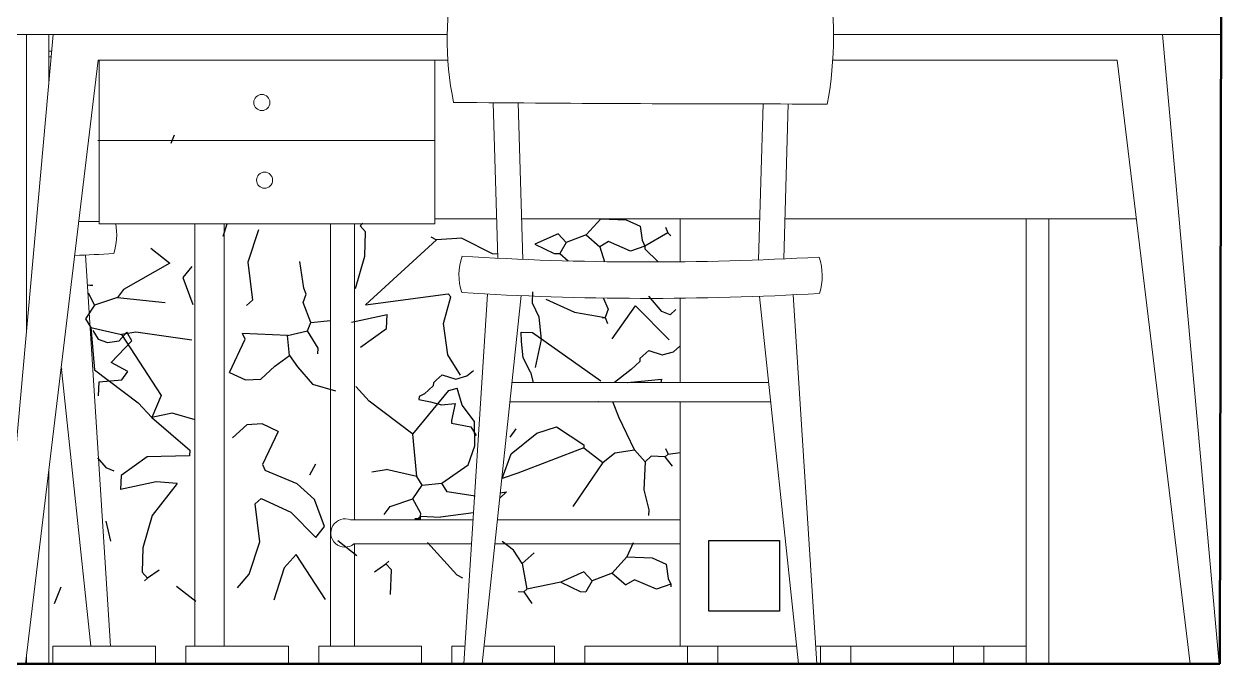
# Model space of a CAD drawing. Header units: inches. Extents: x 2960 to 8891, y 1487 to 4457.
# Drawn here: x 7967.2 to 8103.2, y 2733.4 to 2805.9 of the extents above; entities that cross this region are included whole.
import ezdxf

# ---------------------------------------------------------------- set-up
doc = ezdxf.new("R2010")
doc.units = ezdxf.units.IN
doc.header["$MEASUREMENT"] = 0
doc.layers.add('A-FURN', color=8, linetype='Continuous', lineweight=20)
doc.layers.add('A-WALL-FULL', color=7, linetype='Continuous', lineweight=50)
doc.layers.add('lavatrice', color=251, linetype='Continuous')
doc.layers.add('VERDE_siepe', color=96, linetype='Continuous')

msp = doc.modelspace()

# ---------------------------------------------------------------- linework, layer by layer
at = {"layer": 'A-FURN'}
for p, q in [((7970.452224270617, 2804.736905653164), (7964.030767770902, 2733.40505281881)), ((7967.429973604761, 2802.194237820646), (7967.429973604761, 2804.713778933593)), ((7969.979973604761, 2802.194237820647), (7969.979973604761, 2804.713778933593)), ((8096.205703809121, 2804.733947988181), (8102.626894052832, 2733.405052818812)), ((7967.311049861922, 2733.405052818811), (7975.568627805803, 2801.814801912376)), ((7967.429973604761, 2783.878380818424), (7967.429973604761, 2802.194237820647)), ((7969.979973604762, 2799.49097507663), (7969.979973604761, 2802.194237820647)), ((7975.568627805803, 2801.814801912376), (8015.20172052067, 2801.814801912376)), ((7975.67108378417, 2801.729001851192), (7975.67108378417, 2783.278989434958)), ((8013.72095495643, 2783.278989434958), (8013.72095495643, 2801.729001851192)), ((8091.089300273934, 2801.811844246958), (8058.838111809748, 2801.811844246958)), ((8099.346521205091, 2733.405052818812), (8091.089300273934, 2801.811844246958)), ((8020.33919544886, 2797.000583297855), (8020.863098875027, 2779.38343423514)), ((8023.182230609462, 2796.978083742517), (8023.70651207188, 2779.251863400158)), ((8050.425367655011, 2779.188780923335), (8050.949419008411, 2796.860063650086)), ((8053.27636349153, 2779.304646979989), (8053.788975139867, 2796.857258136284)), ((7975.526344283031, 2792.705214073781), (8013.72095495643, 2792.705214073781)), ((7967.429973604761, 2771.164656158843), (7967.429973604761, 2783.878380818424)), ((7975.676480300826, 2783.534344940724), (7973.37880314899, 2783.534344940724)), ((7975.67108378417, 2783.278989434958), (8013.72095495643, 2783.278989434958)), ((8001.918028343875, 2783.278989434958), (8001.918028343875, 2735.4075877077)), ((8004.619155614349, 2783.278989434958), (8004.619155614349, 2749.720054283751)), ((8013.699064039474, 2783.833124664071), (8020.730772807239, 2783.833124664071)), ((8023.571013905392, 2783.833124664072), (8050.563098155995, 2783.833124664071)), ((8053.408614493356, 2783.833124664071), (8093.217888738263, 2783.833124664071)), ((8080.773473604761, 2783.833124664071), (8080.773473604761, 2733.405052818811)), ((8083.32347360476, 2783.833124664072), (8083.32347360476, 2733.40505281881)), ((7974.141237794243, 2779.734390872577), (7976.976479772262, 2735.4075877077)), ((8019.708652933185, 2775.32701335424), (8017.027230095963, 2733.405052818812)), ((8019.099257919144, 2733.405052818811), (8023.516324236291, 2775.139075810395)), ((8054.344266530677, 2775.224085373605), (8057.019105862988, 2733.405052818811)), ((8054.942767802055, 2733.405052818811), (8050.536595227572, 2775.036147829775)), ((7974.747804817551, 2735.4075877077), (7971.386407262393, 2767.167274517177)), ((7971.34381141701, 2766.814390037629), (7971.465243267789, 2766.814390037629)), ((8022.488473861697, 2765.2964864751), (8051.55215668526, 2765.2964864751)), ((8022.264906522936, 2763.11805490905), (8051.836861796406, 2763.11805490905)), ((7969.979973604761, 2733.40505281881), (7969.979973604761, 2755.515701345333)), ((8004.164310458547, 2749.720054283751), (8018.070774266099, 2749.720054283751)), ((8020.826013172275, 2749.720054283751), (8041.523593579528, 2749.720054283751)), ((8004.548662753525, 2747.007233821624), (8017.897256170869, 2747.007233821625)), ((8004.619155614353, 2747.007233821624), (8004.619155614349, 2735.4075877077)), ((8020.538892328686, 2747.007233821623), (8041.523593579528, 2747.007233821624)), ((7967.429973604761, 2733.40505281881), (7967.429973604761, 2734.390274328574)), ((7982.076137851996, 2735.4075877077), (7970.425729484807, 2735.4075877077)), ((7970.425729484807, 2733.405052818811), (7970.425729484807, 2735.4075877077)), ((7976.980341822629, 2735.407978248696), (7974.745913260727, 2735.407978248696)), ((7982.076137851996, 2733.405052818811), (7982.076137851996, 2735.4075877077)), ((7997.153897030614, 2735.4075877077), (7985.503488663424, 2735.4075877077)), ((7985.503488663424, 2733.405052818811), (7985.503488663424, 2735.4075877077)), ((7997.153897030614, 2733.405052818811), (7997.153897030614, 2735.4075877077)), ((8012.23165534767, 2735.4075877077), (8000.581246980481, 2735.4075877077)), ((8000.581246980481, 2733.405052818811), (8000.581246980481, 2735.4075877077)), ((8004.619155614353, 2735.4075877077), (8001.918028343875, 2735.4075877077)), ((8012.23165534767, 2733.405052818811), (8012.23165534767, 2735.4075877077)), ((8015.659006159098, 2733.405052818811), (8015.659006159098, 2735.4075877077)), ((8017.155316729193, 2735.4075877077), (8015.659006159098, 2735.4075877077)), ((8027.309414526288, 2735.4075877077), (8019.311203204372, 2735.4075877077)), ((8027.309414526288, 2733.405052818811), (8027.309414526288, 2735.4075877077)), ((8042.387173704905, 2735.4075877077), (8030.736765337715, 2735.4075877077)), ((8030.736765337715, 2733.405052818811), (8030.736765337715, 2735.4075877077)), ((8042.387173704905, 2733.405052818811), (8042.387173704905, 2735.4075877077)), ((8045.814523654801, 2733.405052818811), (8045.814523654801, 2735.4075877077)), ((8054.730822516816, 2735.4075877077), (8045.814523654801, 2735.4075877077)), ((8057.464932021991, 2735.4075877077), (8056.891019229752, 2735.4075877077)), ((8057.464932021991, 2733.405052818811), (8057.464932021991, 2735.4075877077)), ((8072.542691200579, 2735.4075877077), (8060.892282833389, 2735.4075877077)), ((8060.892282833389, 2733.405052818811), (8060.892282833389, 2735.4075877077)), ((8072.542691200579, 2733.405052818811), (8072.542691200579, 2735.4075877077)), ((8075.970042011977, 2733.405052818811), (8075.970042011977, 2735.4075877077)), ((8080.773473604761, 2735.4075877077), (8075.970042011977, 2735.4075877077)), ((7982.076137851996, 2733.405052818811), (7970.425729484807, 2733.405052818811)), ((7997.153897030614, 2733.405052818811), (7985.503488663366, 2733.405052818811)), ((8012.23165534767, 2733.405052818811), (8000.581246980481, 2733.405052818811)), ((8027.309414526288, 2733.405052818811), (8015.659006159098, 2733.405052818811)), ((8042.387173704905, 2733.405052818811), (8030.736765337715, 2733.405052818811)), ((8057.464932021991, 2733.405052818811), (8045.814523654772, 2733.405052818811)), ((8072.542691200579, 2733.405052818811), (8060.892282833389, 2733.405052818811))]:
    msp.add_line(p, q, dxfattribs=at)
at = {"layer": 'A-FURN', "lineweight": 0}
for p, q in [((7969.979973604761, 2802.194237820647), (7970.223327498264, 2802.194237820646)), ((7986.537192221023, 2735.4075877077), (7986.537192221023, 2783.278989434958)), ((7986.537192221023, 2783.278989434958), (7986.537192221023, 2735.4075877077)), ((7989.830897638607, 2735.4075877077), (7989.830897638607, 2783.278989434958)), ((7989.830897638607, 2735.4075877077), (7989.830897638607, 2783.278989434958)), ((7989.830897638607, 2735.4075877077), (7986.537192221023, 2735.4075877077)), ((7986.537192221023, 2735.4075877077), (7989.830897638607, 2735.4075877077))]:
    msp.add_line(p, q, dxfattribs=at)
at = {"layer": 'A-FURN'}
for points in [[(8016.040233192928, 2812.162672143723), (8058.21409192085, 2812.162672143723, -0.09295887141358118), (8058.21409192085, 2796.852564722392, -0.002126330798961879), (8015.860003050793, 2797.032683144002, -0.109257153730986), (8016.040233192928, 2812.162672143723, -0.2762669774932613)], [(7970.279939772839, 2802.82310736741, -1.411047394587128e-05), (7969.979973604761, 2802.823566877876, -1.411047394587128e-05)], [(7977.549621034284, 2783.278989434958, -0.1236410340744244), (7977.335676768609, 2779.918400762514)], [(8016.824192672208, 2779.605679719705, 0.1627865858964156), (8016.770237588354, 2775.497196043195, 0.8922771218280137)], [(8057.283498214681, 2779.504986170046, -0.1627865858964156), (8057.337453298534, 2775.396502493508, -0.8922771218280137)]]:
    msp.add_lwpolyline(points, format="xyb", dxfattribs=at)
for points in [[(8015.125015247777, 2804.713778933593), (7962.683711798067, 2804.713778933593), (7962.683711798067, 2807.620486847185), (8015.289433015912, 2807.620486847185)], [(8102.853466511178, 2804.713778933593), (8058.925185369681, 2804.713778933593)], [(8041.523593579528, 2778.972885073224), (8041.523593579528, 2783.833124664071)], [(8041.523593579528, 2765.2964864751), (8041.523593579528, 2774.850879367494)], [(8054.730822516816, 2735.4075877077), (8041.523593579528, 2735.4075877077), (8041.523593579528, 2763.11805490905)], [(8080.773473604761, 2735.4075877077), (8056.891019229752, 2735.4075877077)]]:
    msp.add_lwpolyline(points, dxfattribs=at)
for centre in [(7994.116714354043, 2797.020680116482), (7994.430036619117, 2788.223893139023)]:
    msp.add_circle(centre, 0.9130106988986335, dxfattribs=at)
for centre, radius, start, end in [((7956.586413757625, 3139.695431186823), 360.3801422793624, 272.5941129615409, 273.2965003677339), ((8037.858538198237, 3116.628900179041), 337.6759055190157, 266.4199796135994, 273.2965003677339), ((8037.8954104275, 3112.507292685978), 337.6759055190157, 266.4199796135994, 273.2965003677339), ((8003.531999638222, 2748.24683077194), 1.603185731366, 66.77088235972688, 309.3571033198131)]:
    msp.add_arc(centre, radius, start, end, dxfattribs=at)
at = {"layer": 'A-WALL-FULL'}
for p, q in [((8102.698209557813, 2733.405052818811), (8103.188711798066, 2958.690227818809)), ((7860.406565501951, 2733.405052818811), (8102.698209557814, 2733.405052818811)), ((8102.698209557813, 2733.405052818811), (8102.698209557813, 2733.405052818811))]:
    msp.add_line(p, q, dxfattribs=at)
at = {"layer": 'lavatrice'}
msp.add_lwpolyline([(8044.793979536793, 2739.407587707698), (8044.793979536793, 2747.407587707698), (8052.793979536793, 2747.407587707698), (8052.793979536793, 2739.407587707698)], close=True, dxfattribs=at)
at = {"layer": 'VERDE_siepe'}
for p, q in [((7984.174388212603, 2793.327277010673), (7983.813033508297, 2792.384182160009)), ((7989.748457365888, 2781.897358782839), (7990.197768497215, 2783.278989434958)), ((8005.246462959258, 2783.049117949459), (8005.579072974608, 2783.353913200046)), ((8032.558703056435, 2783.857255930476), (8030.879855227526, 2782.012729779048)), ((8032.558703056435, 2783.857255930476), (8035.429790885784, 2783.732076843752)), ((8035.429790885784, 2783.732076843752), (8036.997370066398, 2783.025112592166)), ((7993.720381234118, 2782.592803864553), (7992.535702392939, 2778.949919266934)), ((8005.856970850917, 2782.382947013206), (8005.246462959258, 2783.049117949459)), ((8005.773452756475, 2779.602827475598), (8005.856970850917, 2782.382947013206)), ((8027.690076206505, 2782.151803763687), (8025.08205842461, 2780.987370142788)), ((8027.690076206505, 2782.151803763687), (8028.605380565816, 2781.153050725452)), ((8030.879855227526, 2782.012729779048), (8028.605380565816, 2781.153050725452)), ((8030.879855227526, 2782.012729779048), (8032.419628028627, 2780.667452983721)), ((8036.997370066398, 2783.025112592166), (8037.246503489485, 2781.415851662272)), ((8040.159317565107, 2782.247699193586), (8037.537363158903, 2780.763617350358)), ((8039.868457895689, 2782.899933505413), (8040.159317565107, 2782.247699193586)), ((8040.464113858863, 2781.915113103971), (8040.159317565107, 2782.247699193586)), ((8013.917347354363, 2781.474150213051), (8005.880009542409, 2774.108412617136)), ((8013.292902838279, 2781.820672926975), (8013.917347354363, 2781.474150213051)), ((8016.802334069202, 2781.667662144132), (8013.917347354363, 2781.474150213051)), ((8016.802334069202, 2781.667662144132), (8020.241288065838, 2779.920280272536)), ((8025.08205842461, 2780.987370142788), (8027.274037450392, 2779.932950246281)), ((8028.605380565816, 2781.153050725452), (8027.911419833705, 2779.905160450393)), ((8033.404486168947, 2781.264066151331), (8032.419628028627, 2780.667452983721)), ((8032.419628028627, 2780.667452983721), (8032.948302183692, 2778.98869707762)), ((8035.915160374003, 2780.195751183043), (8033.404486168947, 2781.264066151331)), ((8037.537363158903, 2780.763617350358), (8035.915160374003, 2780.195751183043)), ((8037.246503489485, 2781.415851662272), (8037.537363158903, 2780.763617350358)), ((8037.537363158903, 2780.763617350358), (8037.523468260988, 2780.444926158716)), ((7981.515332298106, 2780.513588438584), (7983.679500546728, 2778.821763102244)), ((8004.733916106212, 2775.957933515444), (8005.773452756475, 2779.602827475598)), ((8020.241288065838, 2779.920280272536), (8020.879627479808, 2779.892448750283)), ((8027.274037450392, 2779.932950246281), (8027.911419833705, 2779.905160450393)), ((8027.911419833705, 2779.905160450393), (8028.825049789968, 2779.073847994563)), ((8037.523468260988, 2780.444926158716), (8039.059014894818, 2778.955128583158)), ((7983.679500546728, 2778.821763102244), (7978.435587572763, 2775.853595602052)), ((7986.18807858853, 2778.446263000822), (7985.175450764407, 2777.212270568113)), ((7992.535702392939, 2778.949919266934), (7993.053966330001, 2774.630812627106)), ((7998.865586746266, 2775.976069120532), (7998.408735916877, 2779.001374841161)), ((7985.175450764407, 2777.212270568113), (7986.308749884731, 2774.147371897433)), ((7974.357605441362, 2776.354043186048), (7974.621405762111, 2776.340149331302)), ((7974.414786830283, 2775.457664451886), (7975.162355711349, 2774.078608375438)), ((7974.621405762111, 2776.340149331302), (7974.941077910145, 2776.326211663795)), ((7978.435587572763, 2775.853595602052), (7977.756482756799, 2774.924354618432)), ((7998.796145976303, 2774.38045427979), (7999.156539662406, 2775.323591030627)), ((7999.156539662406, 2775.323591030627), (7998.865703918753, 2775.975824299402)), ((8005.880005380939, 2774.108408803341), (8015.247507098145, 2775.343763159081)), ((8015.247507098145, 2775.343763159081), (8015.553218696106, 2775.010178312414)), ((8024.789973657098, 2774.288159890845), (8024.845594975239, 2775.563881688186)), ((7975.162355711349, 2774.078608375438), (7974.135832989312, 2772.525924751086)), ((7977.756482756799, 2774.924354618432), (7975.162355711349, 2774.078608375438)), ((7977.756482756799, 2774.924354618432), (7983.165139221019, 2774.369240834511)), ((7992.387836946335, 2774.021257778355), (7993.053966330001, 2774.630812627106)), ((7999.655805091708, 2772.105980487383), (7998.796145976303, 2774.38045427979)), ((8014.71934459389, 2771.987320610077), (8015.553218696106, 2775.010178312414)), ((8025.561918125968, 2772.715784875897), (8024.789973657098, 2774.288159890845)), ((8026.305483880031, 2774.742571508092), (8029.572518308603, 2773.284527243568)), ((8032.807609095311, 2774.897441815194), (8033.389366346804, 2773.593934383464)), ((8033.822292517332, 2770.254569735773), (8036.479924442901, 2773.982670507265)), ((8036.479924442901, 2773.982670507265), (8040.274604589868, 2770.12700527166)), ((8039.451194215348, 2773.32963941181), (8038.00506890651, 2775.090469839214)), ((7974.135832989312, 2772.525924751086), (7974.732445983056, 2771.541062623163)), ((8004.273654538512, 2772.134031653799), (8008.324713649708, 2773.006159993749)), ((8008.255197607548, 2771.411750992369), (8008.324713649708, 2773.006159993749)), ((8025.833870483722, 2770.187126654363), (8025.561918125968, 2772.715784875897)), ((8029.572518308603, 2773.284527243568), (8033.028948734907, 2772.650798675767)), ((8032.710261530869, 2772.664693399815), (8033.028948734907, 2772.650798675767)), ((8033.389366346804, 2773.593934383464), (8033.028948734907, 2772.650798675767)), ((8033.028948734907, 2772.650798675767), (8033.319808404354, 2771.998564363852)), ((8040.394288022813, 2772.96826078174), (8039.451194215348, 2773.32963941181)), ((8041.059501928437, 2773.578810399822), (8040.394288022813, 2772.96826078174)), ((7974.732445983056, 2771.541062623163), (7978.21306074773, 2770.749755369807)), ((7974.732445983056, 2771.541062623163), (7975.161196613175, 2766.728127774305)), ((7974.969326004983, 2771.176738361001), (7975.551437435919, 2770.221497727313)), ((7997.033846524006, 2770.621894830389), (7999.294450387402, 2771.162885636719)), ((7999.294450387402, 2771.162885636719), (7999.655805091708, 2772.105980487383)), ((8000.487675331751, 2769.193137455166), (7999.294450387402, 2771.162885636719)), ((7999.655805091708, 2772.105980487383), (8001.9024721569, 2772.327319083839)), ((8005.286695344534, 2769.303197762917), (8008.255197607548, 2771.411750992369)), ((8015.218974033269, 2768.419130692159), (8014.71934459389, 2771.987320610077)), ((7975.551437435919, 2770.221497727313), (7976.62642860123, 2769.83142790491)), ((7976.62642860123, 2769.83142790491), (7977.944303296346, 2770.002770281152)), ((7977.049063811355, 2767.569963553239), (7979.393096415486, 2770.025012626446)), ((7977.944303296346, 2770.002770281152), (7978.797444439944, 2771.00983285405)), ((7979.82234959105, 2770.998887575859), (7978.21306074773, 2770.749755369807)), ((7978.21306074773, 2770.749755369807), (7982.706149120451, 2763.841916135209)), ((7979.393096415486, 2770.025012626446), (7978.797444439944, 2771.00983285405)), ((7986.17507504164, 2770.083319484389), (7979.82234959105, 2770.998887575859)), ((7990.458582385865, 2766.434450214775), (7992.22093057014, 2770.193119405262)), ((7992.22093057014, 2770.193119405262), (7991.930006291674, 2770.844421655451)), ((7997.033846524006, 2770.621894830389), (7991.930006291674, 2770.844421655451)), ((7997.25521303383, 2768.37522654822), (7997.033846524006, 2770.621894830389)), ((8023.505833521209, 2771.002540460688), (8024.782512349149, 2770.946877416153)), ((8023.534445087964, 2769.934320818504), (8023.505833521209, 2771.002540460688)), ((8023.747134416146, 2768.079944764921), (8023.534445087964, 2769.934320818504)), ((8024.782512349149, 2770.946877416153), (8032.534267298135, 2765.49581090869)), ((8025.149510947071, 2767.01375885033), (8025.833870483722, 2770.187126654363)), ((7995.605158788545, 2767.169021836208), (7997.25521303383, 2768.37522654822)), ((7997.25521303383, 2768.37522654822), (7998.156598395595, 2767.057779373822)), ((8000.459843809498, 2768.554798041167), (8000.487675331751, 2769.193137455166)), ((8016.62811190357, 2766.124814755649), (8015.218974033269, 2768.419130692159)), ((8037.314568440212, 2768.308294815436), (8036.981025320027, 2768.003540248103)), ((8037.314568440212, 2768.308294815436), (8037.979778358233, 2768.918844607443)), ((8037.979778358233, 2768.918844607443), (8039.517196922781, 2768.446535466809)), ((8039.517196922781, 2768.446535466809), (8040.788040177009, 2768.791526578558)), ((8040.788040177009, 2768.791526578558), (8041.517041111409, 2769.40417323854)), ((7978.921394614837, 2766.52948028107), (7977.049063811355, 2767.569963553239)), ((7994.011144289092, 2765.662327300716), (7995.605158788545, 2767.169021836208)), ((7998.156598395595, 2767.057779373822), (7999.857413096164, 2765.099911543499)), ((8024.587170758765, 2766.481856234388), (8023.747134416146, 2768.079944764921)), ((8036.967130422112, 2767.684849056374), (8035.968373396245, 2766.769544870959)), ((8036.981025320027, 2768.003540248103), (8036.967130422112, 2767.684849056374)), ((7975.161196613175, 2766.728127774305), (7980.112983093233, 2762.996127991954)), ((7975.675994275676, 2765.392832468397), (7978.241328780641, 2765.600281197682)), ((7978.241328780641, 2765.600281197682), (7978.921394614837, 2766.52948028107)), ((7990.458582385865, 2766.434450214775), (7992.246555367645, 2765.585503599623)), ((7992.246555367645, 2765.585503599623), (7994.011144289092, 2765.662327300716)), ((8013.892946152439, 2765.553490469307), (8014.55815607046, 2766.164040261373)), ((8014.55815607046, 2766.164040261373), (8016.095574635037, 2765.691731120738)), ((8016.095574635037, 2765.691731120738), (8017.366417889265, 2766.036722232488)), ((8017.366417889265, 2766.036722232488), (8018.095418823636, 2766.64936889247)), ((8024.587170758765, 2766.481856234388), (8024.887106671464, 2765.2964864751)), ((8035.968373396245, 2766.769544870959), (8034.090304639682, 2765.2964864751)), ((8037.916352664368, 2765.541927842964), (8039.436074219338, 2765.659503656282)), ((8039.436074219338, 2765.659503656282), (8039.359246504218, 2765.2964864751)), ((7975.606436333197, 2763.797462448757), (7975.675994275676, 2765.392832468397)), ((7999.857413096164, 2765.099911543499), (8002.467495166566, 2764.371078001934)), ((8006.297203052338, 2763.186751494725), (8004.772375919172, 2764.851636513328)), ((8011.248989532396, 2759.454751712374), (8015.299676692681, 2764.392647455958)), ((8013.545508134339, 2764.930044710362), (8012.546751108472, 2764.014740524889)), ((8013.559403032283, 2765.248735902033), (8013.545508134339, 2764.930044710362)), ((8013.892946152439, 2765.553490469307), (8013.559403032283, 2765.248735902033)), ((8015.299676692681, 2764.392647455958), (8016.270625948193, 2764.66960719666)), ((8016.824551677404, 2762.727760350989), (8016.270625948193, 2764.66960719666)), ((8035.543528183505, 2765.296486475099), (8035.558068309198, 2765.301548423495)), ((8035.558068309198, 2765.301548423495), (8037.916352664368, 2765.541927842964)), ((7980.112983093233, 2762.996127991954), (7981.637810226399, 2761.331242973293)), ((7982.706149120451, 2763.841916135209), (7981.637810226399, 2761.331242973293)), ((8011.248989532396, 2759.454751712374), (8006.297203052338, 2763.186751494725)), ((8011.944621683433, 2763.695276644069), (8011.930684885228, 2763.375624434137)), ((8011.930684885228, 2763.375624434137), (8013.228021309667, 2763.091961562447)), ((8012.546751108472, 2764.014740524889), (8011.944621683433, 2763.695276644069)), ((8013.228021309667, 2763.091961562447), (8014.494730376595, 2762.787123496836)), ((8014.494730376595, 2762.787123496836), (8016.014451931565, 2762.90469931027)), ((8016.014451931565, 2762.90469931027), (8015.612308073338, 2761.004536984505)), ((8032.313681282805, 2763.118054909051), (8032.292997676632, 2763.09439531858)), ((8034.606137690585, 2761.302379217656), (8033.922982004967, 2763.11805490905)), ((7983.942690979005, 2761.811801484715), (7981.637810226428, 2761.331242973293)), ((7986.552773049407, 2761.082967943209), (7983.942690979005, 2761.811801484715)), ((8018.238639763862, 2760.894639129971), (8016.824551677404, 2762.727760350989)), ((7981.637810226428, 2761.331242973293), (7985.950342336073, 2757.628081445483)), ((7992.399041856479, 2760.520552185905), (7990.805027357026, 2759.013857650442)), ((7994.163630777926, 2760.597375887055), (7992.399041856479, 2760.520552185905)), ((7995.951603759706, 2759.748429271875), (7994.163630777926, 2760.597375887055)), ((8015.612308073338, 2761.004536984505), (8015.598371449028, 2760.684888762206)), ((8015.598371449028, 2760.684888762206), (8017.817228954067, 2760.268849832197)), ((8017.817228954067, 2760.268849832197), (8018.41384194787, 2759.283987704332)), ((8018.264688544543, 2758.12584317713), (8018.238639763862, 2760.894639129971)), ((8025.283508351931, 2759.556218789849), (8027.512655851329, 2760.280978306941)), ((8027.512655851329, 2760.280978306941), (8030.618982205793, 2758.227847098623)), ((8036.347285849115, 2757.65877276457), (8034.606137690585, 2761.302379217656)), ((7995.951603759706, 2759.748429271875), (7994.18925557546, 2755.989760081446)), ((8011.677740162515, 2754.641816863487), (8011.248989532396, 2759.454751712374)), ((8022.921065198767, 2760.04632318103), (8022.24196038286, 2759.117082197381)), ((8022.393113908314, 2757.222098548477), (8025.283508351931, 2759.556218789849)), ((7985.950342336073, 2757.628081445483), (7985.92251081382, 2756.989742031512)), ((8017.489477577401, 2755.986824548209), (8018.264688544543, 2758.12584317713)), ((8030.60508626471, 2757.909131981187), (8023.129423632388, 2755.039227349613)), ((8030.618982205793, 2758.227847098623), (8030.60508626471, 2757.909131981187)), ((8030.60508626471, 2757.909131981187), (8032.769237755841, 2756.216372496815)), ((8034.139184943706, 2757.325009523093), (8036.347285849115, 2757.65877276457)), ((8036.347285849115, 2757.65877276457), (8037.568343358915, 2756.327387922693)), ((8039.870613021092, 2757.82447709919), (8040.161513373765, 2757.173175892111)), ((7975.493987014794, 2756.772921882732), (7976.413667936329, 2755.661592831474)), ((7981.123490801037, 2756.879681723762), (7978.154988538052, 2754.771128494251)), ((7985.92251081382, 2756.989742031512), (7981.123490801037, 2756.879681723762)), ((7999.542107576286, 2754.85163198841), (8000.235111103902, 2756.099560002289)), ((8021.370455218232, 2754.422872191574), (8022.393113908314, 2757.222098548477)), ((8032.769237755841, 2756.216372496815), (8029.355971065394, 2751.251652137044)), ((8032.769237755841, 2756.216372496815), (8034.139184943706, 2757.325009523093)), ((8037.568343358915, 2756.327387922693), (8037.429227647852, 2753.136651871102)), ((8038.233515538115, 2756.936980510235), (8037.568343358915, 2756.327387922693)), ((8039.828885557756, 2756.867422567756), (8038.233515538115, 2756.936980510235)), ((8040.161513373765, 2757.173175892111), (8039.828885557756, 2756.867422567756)), ((8040.67776623588, 2755.809855614369), (8039.828885557756, 2756.867422567756)), ((8040.161513373765, 2757.173175892111), (8041.523593579528, 2757.359881224797)), ((7976.413667936329, 2755.661592831474), (7977.356822539019, 2755.301150424568)), ((7978.154988538052, 2754.771128494251), (7978.085472495834, 2753.176719492929)), ((7994.18925557546, 2755.989760081446), (7994.480179853897, 2755.338457831257)), ((7998.124158358856, 2753.813067916943), (7994.480179853897, 2755.338457831257)), ((8006.58783655458, 2755.183991910819), (8008.19712539787, 2755.433124116872)), ((8011.677740162515, 2754.641816863487), (8008.19712539787, 2755.433124116872)), ((8014.52106212177, 2753.879254350252), (8017.489477577401, 2755.986824548209)), ((8023.129423632388, 2755.039227349613), (8021.370455218232, 2754.422872191574)), ((7982.136531607059, 2754.048847832938), (7978.085472495834, 2753.176719492929)), ((7984.50735734003, 2753.85544411083), (7981.676270039388, 2750.224945971177)), ((7984.507427238321, 2753.855672785331), (7982.136531607059, 2754.048847832938)), ((8000.10143626084, 2752.035507589275), (7998.124158358856, 2753.813067916943)), ((8011.247830434193, 2752.104271111241), (8012.274353156317, 2753.656954735593)), ((8012.274353156317, 2753.656954735593), (8011.677740162515, 2754.641816863487)), ((8012.274353156317, 2753.656954735593), (8014.52106212177, 2753.879254350252)), ((8015.117675115514, 2752.894392222328), (8014.52106212177, 2753.879254350252)), ((7994.022349199207, 2752.161621708323), (7993.356219815571, 2751.552066859631)), ((7994.022361195573, 2752.161896854627), (7997.397678203255, 2750.615803433395)), ((8001.234735381222, 2748.970608918508), (8000.10143626084, 2752.035507589275)), ((8008.653703388773, 2751.258524868247), (8011.247830434193, 2752.104271111241)), ((8012.135279171678, 2750.467175714572), (8011.247830434193, 2752.104271111241)), ((8018.293517512197, 2752.435670015419), (8015.117675115514, 2752.894392222328)), ((8021.852655128037, 2752.895366506551), (8021.089377246485, 2752.208412288612)), ((8021.1525124646, 2752.80493641915), (8021.852655128037, 2752.895366506551)), ((8037.429227647852, 2753.136651871102), (8037.96926246678, 2750.876113659835)), ((7993.874483752632, 2747.232960219686), (7993.356219815571, 2751.552066859631)), ((7997.397678203255, 2750.615803433395), (8000.222107557041, 2747.736616485885)), ((8007.974598572837, 2750.329283884569), (8008.653703388773, 2751.258524868247)), ((8037.96926246678, 2750.876113659835), (8037.941430944498, 2750.237774245923)), ((7977.009074900838, 2747.325265332317), (7976.469085795965, 2749.586760400258)), ((7981.676270039388, 2750.224945971177), (7980.636733389096, 2746.580052011081)), ((8011.78878038346, 2749.842730155377), (8011.469108235397, 2749.856667822855)), ((8011.78878038346, 2749.842730155377), (8012.121384273734, 2750.148484522872)), ((8012.107447649396, 2749.828836300573), (8011.78878038346, 2749.842730155377)), ((8012.107447649396, 2749.828836300573), (8012.121384273734, 2750.148484522872)), ((8012.121384273734, 2750.148484522872), (8012.135279171678, 2750.467175714572)), ((8012.121384273734, 2750.148484522872), (8014.354156614849, 2750.051135915261)), ((8018.122683721404, 2750.531618243947), (8014.354156614849, 2750.051135915261)), ((8000.222107557041, 2747.736616485885), (8001.234735381222, 2748.970608918508)), ((7980.636733389096, 2746.580052011081), (7980.553215294654, 2743.799932473443)), ((7992.689804911453, 2743.590075622126), (7993.874483752632, 2747.232960219686)), ((8004.894853847465, 2745.669291048066), (8002.730685598872, 2747.361116384435)), ((8012.877834792729, 2747.175851544295), (8016.234250383874, 2743.513389766262)), ((8022.650497844137, 2746.293999285832), (8021.372223432656, 2747.272285307338)), ((8036.207947958479, 2747.117511267063), (8035.50005060203, 2745.549972769734)), ((7998.006966793051, 2745.824312374711), (7996.661728779713, 2744.285520703781)), ((8001.350083462472, 2740.694091680447), (7998.007623601545, 2745.824807110172)), ((8023.641357818371, 2744.788839508476), (8022.650497844137, 2746.293999285832)), ((8024.972697989331, 2746.008964087307), (8023.641357818371, 2744.788839508476)), ((8035.50005060203, 2745.549972769734), (8033.821202773091, 2743.705446618277)), ((8035.50005060203, 2745.549972769734), (8038.371138431379, 2745.42479368298)), ((8038.371138431379, 2745.42479368298), (8039.938717611964, 2744.717829431395)), ((7982.481167416277, 2744.035170998616), (7981.163723186342, 2743.13376153722)), ((7996.661728779713, 2744.285520703781), (7995.477049938534, 2740.642636106221)), ((8006.870366274889, 2743.840425327292), (8008.187810504824, 2744.741834788716)), ((8008.187810504824, 2744.741834788716), (8008.520420520174, 2745.046630039304)), ((8008.798318396512, 2744.075663852435), (8008.187810504824, 2744.741834788716)), ((8008.714800302041, 2741.295544314855), (8008.798318396512, 2744.075663852435)), ((8023.641357818371, 2744.788839508476), (8024.153557127414, 2741.889962057134)), ((8030.631423752071, 2743.844520602916), (8028.023405970205, 2742.680086982046)), ((8030.631423752071, 2743.844520602916), (8031.546728111411, 2742.84576756471)), ((8039.938717611964, 2744.717829431395), (8040.187851035051, 2743.108568501501)), ((7980.553215294654, 2743.799932473443), (7981.163723186342, 2743.13376153722)), ((7981.163723186342, 2743.13376153722), (7980.831113170963, 2742.828966286632)), ((7991.344566898115, 2742.051283951225), (7992.689804911453, 2743.590075622126)), ((8016.234250383874, 2743.513389766262), (8016.858694899929, 2743.166867052338)), ((8028.023405970205, 2742.680086982046), (8024.153557127414, 2741.889962057134)), ((8028.023405970205, 2742.680086982046), (8030.215384995987, 2741.62566708551)), ((8031.546728111411, 2742.84576756471), (8030.852767379329, 2741.597877289651)), ((8033.821202773091, 2743.705446618277), (8031.546728111411, 2742.84576756471)), ((8033.821202773091, 2743.705446618277), (8035.360975574222, 2742.360169823007)), ((8036.345833714513, 2742.956782990589), (8035.360975574222, 2742.360169823007)), ((8038.856507919569, 2741.88846802233), (8036.345833714513, 2742.956782990589)), ((8040.478710704469, 2742.456334189587), (8038.856507919569, 2741.88846802233)), ((8040.187851035051, 2743.108568501501), (8040.478710704469, 2742.456334189587)), ((8040.478710704469, 2742.456334189587), (8040.464815806554, 2742.137642997945)), ((7970.628308692118, 2740.252906873432), (7971.350100772586, 2742.139132574829)), ((7984.456679843701, 2742.206305277871), (7986.620848092294, 2740.514479941472)), ((8023.182635611432, 2741.612997111794), (8023.820975025432, 2741.585165589512)), ((8024.153557127414, 2741.889962057134), (8023.820975025432, 2741.585165589512)), ((8023.820975025432, 2741.585165589512), (8024.722338598876, 2740.26676051527)), ((8030.215384995987, 2741.62566708551), (8030.852767379329, 2741.597877289651))]:
    msp.add_line(p, q, dxfattribs=at)

doc.saveas('drawing.dxf')
